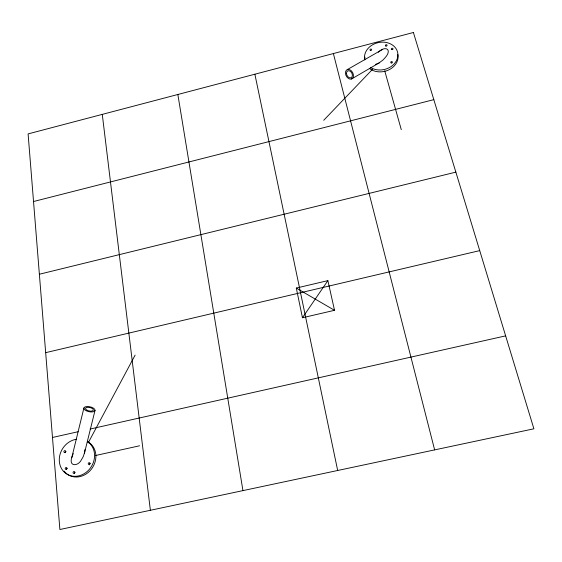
<?xml version="1.0" encoding="UTF-8"?>
<svg xmlns="http://www.w3.org/2000/svg" width="562" height="562" viewBox="0 0 562 562"><rect width="100%" height="100%" fill="white"/><g stroke="black" fill="none" stroke-linecap="round" stroke-linejoin="round"><path stroke-width="0.84" d="M84.897 449.635L84.651 452.319L83.443 456.063A19.635 17.183 -56.4 0 1 81.476 459.618C78.42 466.453 68.402 466.966 71.845 457.37L83.9 408.005M84.426 453.246L95.027 410.45A5.697 2.508 12.2 0 0 87.152 406.516A5.697 2.508 12.2 0 0 86.204 410.759A5.697 2.508 12.2 0 0 95.027 410.45M71.845 457.37L72.849 454.56A19.818 17.534 -57.8 0 1 73.285 453.639M88.192 442.877L135.119 355.114M302.454 317.748L327.878 280.628L334.523 310.308L302.454 317.748L296.3 288.067L327.878 280.628M323.726 120.275L372.571 69.259M378.31 52.245C385.602 45.023 392.697 49.632 384.844 58.005A25.03 20.372 -13.6 0 1 382.75 60.183L378.823 63.106L375.346 64.461M351.566 78.982A5.156 3.639 62.3 0 0 351.348 70.819A5.156 3.639 62.3 0 0 345.433 73.081A5.156 3.639 62.3 0 0 351.566 78.982L379.624 62.621M347.302 69.611L382.258 49.589M33.53 201.519L433.822 99.65M39.375 274.235L455.859 172.134M45.677 352.655L479.723 250.617M52.484 437.475L78.139 431.721M90.11 429.038L505.645 335.865M95.617 455.494L139.601 445.785M296.3 288.067L334.523 310.308M384.696 70.749L401.289 129.653M333.378 53.552L434.637 449.888M254.874 74.219L337.678 470.485M177.852 94.486L242.946 490.612M102.277 114.381L150.377 510.282M397.868 54.528A16.79 13.748 -12.4 0 1 388.953 69.829A16.79 13.748 -12.4 0 1 369.452 68.452M364.801 59.874A16.79 13.748 -12.4 0 1 364.956 57.127M364.689 59.347A16.839 13.776 -12.4 0 1 383.417 42.15A16.839 13.776 -12.4 0 1 396.47 60.633A16.839 13.776 -12.4 0 1 370.379 67.405M64.103 471.118A19.22 16.916 -57.4 0 0 91.297 469.284A19.22 16.916 -57.4 0 0 87.384 441.535A19.284 16.965 -57.3 0 1 87.433 471.3A19.284 16.965 -57.3 0 1 60.246 465.786A19.284 16.965 -57.3 0 1 76.397 439.252M65.318 452.691A0.955 0.836 -56.7 0 1 66.063 451.405M66.618 469.572A0.969 0.843 -58.4 0 1 67.173 468.329M74.444 473.443A0.969 0.85 -58.9 0 1 74.992 472.354M89.625 464.844A0.962 0.857 -58.1 0 1 90.194 463.481M413.4 32.491L28.1 133.904L59.881 529.509L533.9 428.799L413.4 32.491M346.501 73.411A3.779 2.669 62.3 0 0 350.997 77.732A3.779 2.669 62.3 0 0 350.836 71.746A3.779 2.669 62.3 0 0 346.501 73.411M370.52 50.411A0.836 0.681 -13.2 0 0 371.644 49.582A0.836 0.681 -13.2 0 0 370.302 49.252A0.836 0.681 -13.2 0 0 370.52 50.411M385.932 46.056A0.843 0.681 -12.2 0 0 387.056 45.234A0.843 0.681 -12.2 0 0 385.715 44.897A0.843 0.681 -12.2 0 0 385.932 46.056M391.876 49.596A0.843 0.688 -11.8 0 0 392.993 48.761A0.843 0.688 -11.8 0 0 391.637 48.43A0.843 0.688 -11.8 0 0 391.876 49.596M391.285 62.951A0.85 0.695 -11.7 0 0 392.417 62.108A0.85 0.695 -11.7 0 0 391.047 61.771A0.85 0.695 -11.7 0 0 391.285 62.951M65.108 452.347A0.962 0.836 -56.6 0 0 65.332 450.745A0.962 0.836 -56.6 0 0 63.92 451.511A0.962 0.836 -56.6 0 0 65.108 452.347M66.421 469.277A0.969 0.85 -58.3 0 0 66.611 467.647A0.969 0.85 -58.3 0 0 65.206 468.455A0.969 0.85 -58.3 0 0 66.421 469.277M74.339 473.281A0.976 0.857 -58.8 0 0 74.479 471.651A0.976 0.857 -58.8 0 0 73.081 472.494A0.976 0.857 -58.8 0 0 74.339 473.281M89.484 464.43A0.969 0.857 -58.1 0 0 89.667 462.807A0.969 0.857 -58.1 0 0 88.248 463.601A0.969 0.857 -58.1 0 0 89.484 464.43M87.18 410.295A3.99 1.756 12.2 0 0 93.362 410.084A3.99 1.756 12.2 0 0 87.855 407.324A3.99 1.756 12.2 0 0 87.18 410.295"/></g></svg>
